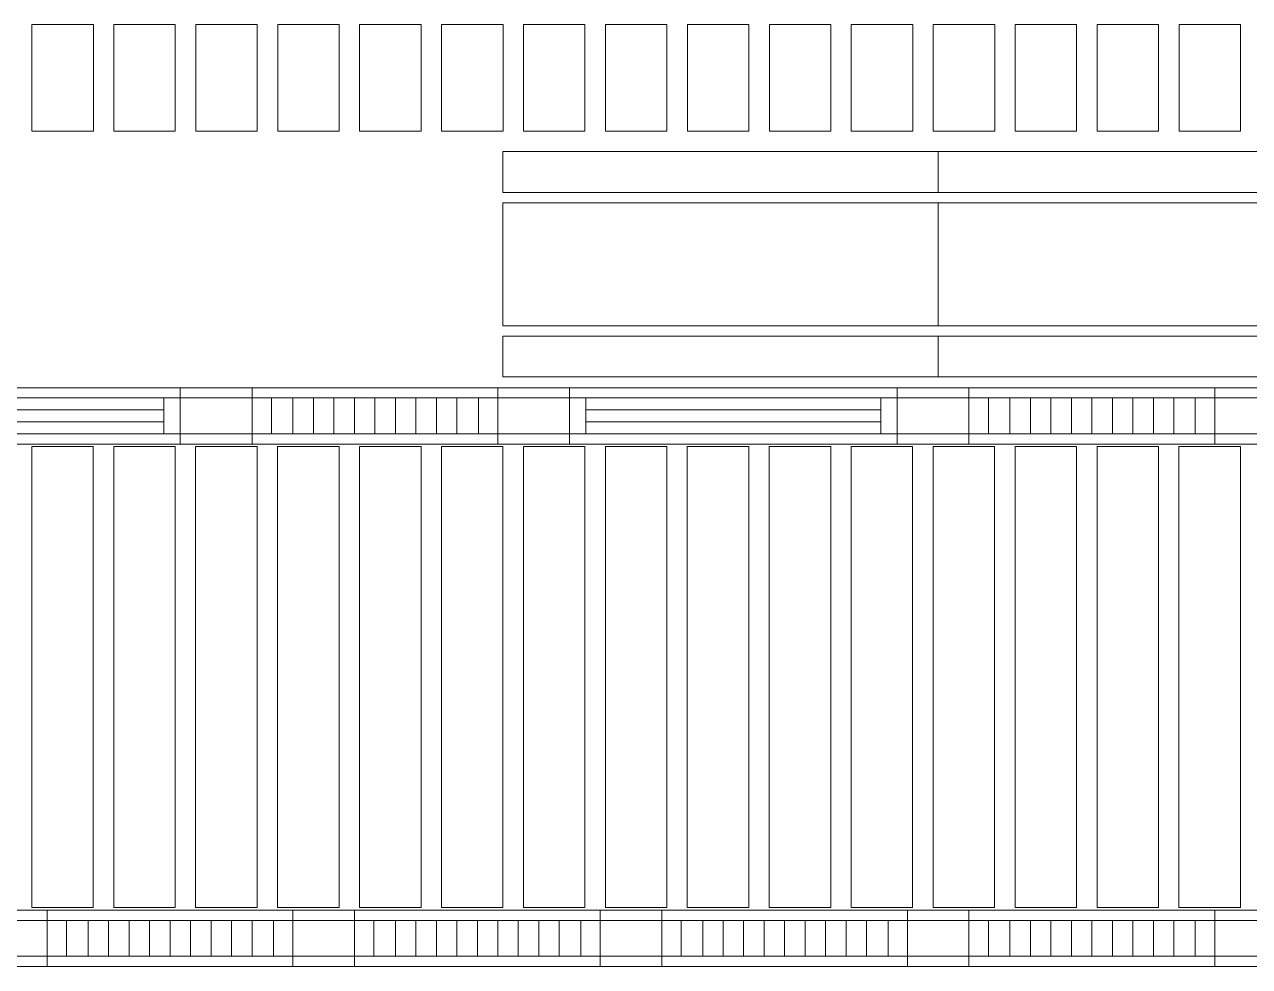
# Model space of a CAD drawing. Header units: millimetres. Extents: x -962357 to -591296, y -223672 to 59420.
# Drawn here: x -837041 to -831061, y -153429 to -148831 of the extents above; entities that cross this region are included whole.
import ezdxf

# ---------------------------------------------------------------- set-up
doc = ezdxf.new("R2010")
doc.units = ezdxf.units.MM
doc.linetypes.add('DPA_Hidden 50', pattern=[3, 2, -1])
doc.layers.add('A-GLAZ-CURT', color=2, linetype='Continuous', lineweight=9)

# ---------------------------------------------------------------- blocks, each defined once
blk = doc.blocks.new('DPA_CP_Metal Ceiling Panel - Vertical Panel with Gap-16017842-4160-01 UPPER PLATFORM LEVEL - REFLECTED CEILING PLAN')
at = {"layer": 'A-GLAZ-CURT'}
for p, q in [((-826606.9, 4749.5), (-826606.9, 4229)), ((-826306.9, 4749.5), (-826606.9, 4749.5)), ((-826306.9, 4749.5), (-826606.9, 4749.5)), ((-826606.9, 4749.5), (-826606.9, 4229)), ((-826606.9, 4229), (-826606.9, 4749.5)), ((-826606.9, 4749.5), (-826306.9, 4749.5)), ((-826306.9, 4749.5), (-826306.9, 4229)), ((-826306.9, 4229), (-826306.9, 4749.5)), ((-826306.9, 4749.5), (-826306.9, 4229)), ((-826306.9, 4229), (-826606.9, 4229)), ((-826606.9, 4229), (-826306.9, 4229)), ((-826306.9, 4229), (-826606.9, 4229))]:
    blk.add_line(p, q, dxfattribs=at)
blk = doc.blocks.new('DPA_CP_Metal Ceiling Panel - Vertical Panel with Gap-11114031-4160-01 UPPER PLATFORM LEVEL - REFLECTED CEILING PLAN')
at = {"layer": 'A-GLAZ-CURT'}
for p, q in [((-849807.4, 2689), (-849807.4, 439)), ((-849507.4, 2689), (-849807.4, 2689)), ((-849507.4, 2689), (-849807.4, 2689)), ((-849807.4, 2689), (-849807.4, 439)), ((-849807.4, 439), (-849807.4, 2689)), ((-849807.4, 2689), (-849507.4, 2689)), ((-849507.4, 2689), (-849507.4, 439)), ((-849507.4, 439), (-849507.4, 2689)), ((-849507.4, 2689), (-849507.4, 439)), ((-849507.4, 439), (-849807.4, 439)), ((-849807.4, 439), (-849507.4, 439)), ((-849507.4, 439), (-849807.4, 439))]:
    blk.add_line(p, q, dxfattribs=at)
blk = doc.blocks.new('System Panel - DPA-AR_Metal Ceiling Rectangular Panel-V25-4160-01 UPPER PLATFORM LEVEL - REFLECTED CEILING PLAN')
at = {"layer": 'A-GLAZ-CURT'}
for p, q in [((-814257.4, 3229), (-816382.4, 3229)), ((-816382.4, 3229), (-816382.4, 3029)), ((-816382.4, 3029), (-816382.4, 3229)), ((-816382.4, 3229), (-814257.4, 3229)), ((-814257.4, 3029), (-814257.4, 3229)), ((-814257.4, 3229), (-814257.4, 3029)), ((-816382.4, 3029), (-814257.4, 3029)), ((-814257.4, 3029), (-816382.4, 3029))]:
    blk.add_line(p, q, dxfattribs=at)
blk = doc.blocks.new('System Panel - DPA-AR_Metal Ceiling Rectangular Panel-13139259-4160-01 UPPER PLATFORM LEVEL - REFLECTED CEILING PLAN')
at = {"layer": 'A-GLAZ-CURT'}
for p, q in [((-741107.4, 4129), (-743507.4, 4129)), ((-743507.4, 4129), (-743507.4, 3929)), ((-743507.4, 3929), (-743507.4, 4129)), ((-743507.4, 4129), (-741107.4, 4129)), ((-741107.4, 3929), (-741107.4, 4129)), ((-741107.4, 4129), (-741107.4, 3929)), ((-743507.4, 3929), (-741107.4, 3929)), ((-741107.4, 3929), (-743507.4, 3929))]:
    blk.add_line(p, q, dxfattribs=at)
blk = doc.blocks.new('System Panel - DPA-AR_Metal Ceiling Rectangular Panel-V26-4160-01 UPPER PLATFORM LEVEL - REFLECTED CEILING PLAN')
at = {"layer": 'A-GLAZ-CURT'}
for p, q in [((-814257.4, 3879), (-816382.4, 3879)), ((-816382.4, 3879), (-816382.4, 3279)), ((-816382.4, 3279), (-816382.4, 3879)), ((-816382.4, 3879), (-814257.4, 3879)), ((-814257.4, 3279), (-814257.4, 3879)), ((-814257.4, 3879), (-814257.4, 3279)), ((-816382.4, 3279), (-814257.4, 3279)), ((-814257.4, 3279), (-816382.4, 3279))]:
    blk.add_line(p, q, dxfattribs=at)
blk = doc.blocks.new('System Panel - DPA-AR_Metal Ceiling Rectangular Panel-13139299-4160-01 UPPER PLATFORM LEVEL - REFLECTED CEILING PLAN')
at = {"layer": 'A-GLAZ-CURT'}
for p, q in [((-818782.4, 3879), (-821182.4, 3879)), ((-821182.4, 3879), (-821182.4, 3279)), ((-821182.4, 3279), (-821182.4, 3879)), ((-821182.4, 3879), (-818782.4, 3879)), ((-818782.4, 3279), (-818782.4, 3879)), ((-818782.4, 3879), (-818782.4, 3279)), ((-821182.4, 3279), (-818782.4, 3279)), ((-818782.4, 3279), (-821182.4, 3279))]:
    blk.add_line(p, q, dxfattribs=at)
blk = doc.blocks.new('DPA_CP_Metal Ceiling Panel1 - Horizontal with Gap-13297912-4160-01 UPPER PLATFORM LEVEL - REFLECTED CEILING PLAN')
at = {"layer": 'A-GLAZ-CURT'}
for p, q in [((-786232.4, 151.5), (-786232.4, 426.5)), ((-786232.4, 151.5), (-786232.4, 426.5)), ((-786232.4, 426.5), (-785932.4, 426.5)), ((-786232.4, 426.5), (-785932.4, 426.5)), ((-786232.4, 151.5), (-786232.4, 426.5)), ((-785932.4, 151.5), (-785932.4, 426.5)), ((-785932.4, 426.5), (-785932.4, 151.5)), ((-785932.4, 426.5), (-785932.4, 151.5)), ((-786232.4, 376.5), (-785932.4, 376.5)), ((-786232.4, 201.5), (-785932.4, 201.5)), ((-786232.4, 151.5), (-785932.4, 151.5)), ((-785932.4, 151.5), (-786232.4, 151.5)), ((-785932.4, 151.5), (-786232.4, 151.5))]:
    blk.add_line(p, q, dxfattribs=at)
blk = doc.blocks.new('DPA_CP_Metal Ceiling Luminaire2 - Linear Luminaire-12404975-4160-01 UPPER PLATFORM LEVEL - REFLECTED CEILING PLAN')
at = {"layer": 'A-GLAZ-CURT'}
for p, q in [((-786932.4, 2701.5), (-786932.4, 2976.5)), ((-786932.4, 2976.5), (-785732.4, 2976.5)), ((-786932.4, 2976.5), (-786932.4, 2701.5)), ((-785732.4, 2976.5), (-786932.4, 2976.5)), ((-786932.4, 2976.5), (-785732.4, 2976.5)), ((-786932.4, 2939), (-786932.4, 2701.5)), ((-785732.4, 2976.5), (-785732.4, 2701.5)), ((-785732.4, 2701.5), (-785732.4, 2976.5)), ((-785732.4, 2939), (-785732.4, 2701.5)), ((-786932.4, 2926.5), (-785732.4, 2926.5)), ((-786932.4, 2751.5), (-785732.4, 2751.5)), ((-785732.4, 2701.5), (-786932.4, 2701.5)), ((-785732.4, 2701.5), (-786932.4, 2701.5)), ((-786932.4, 2701.5), (-785732.4, 2701.5))]:
    blk.add_line(p, q, dxfattribs=at)
at = {"layer": 'A-GLAZ-CURT', "linetype": 'DPA_Hidden 50'}
for p, q in [((-786837.4, 2926.5), (-786837.4, 2751.5)), ((-786732.4, 2926.5), (-786732.4, 2751.5)), ((-786632.4, 2926.5), (-786632.4, 2751.5)), ((-786532.4, 2926.5), (-786532.4, 2751.5)), ((-786432.4, 2926.5), (-786432.4, 2751.5)), ((-786332.4, 2926.5), (-786332.4, 2751.5)), ((-786232.4, 2926.5), (-786232.4, 2751.5)), ((-786132.4, 2926.5), (-786132.4, 2751.5)), ((-786032.4, 2926.5), (-786032.4, 2751.5)), ((-785932.4, 2926.5), (-785932.4, 2751.5)), ((-785827.4, 2926.5), (-785827.4, 2751.5))]:
    blk.add_line(p, q, dxfattribs=at)
blk = doc.blocks.new('DPA_CP_Metal Ceiling Panel1 - Horizontal with Gap-16028279-4160-01 UPPER PLATFORM LEVEL - REFLECTED CEILING PLAN')
at = {"layer": 'A-GLAZ-CURT'}
for p, q in [((-787282.4, 2701.5), (-787282.4, 2976.5)), ((-787282.4, 2701.5), (-787282.4, 2976.5)), ((-787282.4, 2976.5), (-786932.4, 2976.5)), ((-787282.4, 2976.5), (-786932.4, 2976.5)), ((-787282.4, 2701.5), (-787282.4, 2976.5)), ((-786932.4, 2701.5), (-786932.4, 2976.5)), ((-786932.4, 2976.5), (-786932.4, 2701.5)), ((-786932.4, 2976.5), (-786932.4, 2701.5)), ((-787282.4, 2926.5), (-786932.4, 2926.5)), ((-787282.4, 2751.5), (-786932.4, 2751.5)), ((-787282.4, 2701.5), (-786932.4, 2701.5)), ((-786932.4, 2701.5), (-787282.4, 2701.5)), ((-786932.4, 2701.5), (-787282.4, 2701.5))]:
    blk.add_line(p, q, dxfattribs=at)
blk = doc.blocks.new('DPA_CP_Metal Ceiling Air Supply1 - Linear Diffuser Air Supply-12404980-4160-01 UPPER PLATFORM LEVEL - REFLECTED CEILING PLAN')
at = {"layer": 'A-GLAZ-CURT'}
for p, q in [((-788882.4, 2701.5), (-788882.4, 2976.5)), ((-788882.4, 2976.5), (-787282.4, 2976.5)), ((-788882.4, 2701.5), (-788882.4, 2976.5)), ((-788882.4, 2976.5), (-787282.4, 2976.5)), ((-788882.4, 2976.5), (-787282.4, 2976.5)), ((-788882.4, 2701.5), (-788882.4, 2976.5)), ((-787282.4, 2701.5), (-787282.4, 2976.5)), ((-787282.4, 2976.5), (-787282.4, 2701.5)), ((-787282.4, 2976.5), (-787282.4, 2701.5)), ((-787282.4, 2926.5), (-788882.4, 2926.5)), ((-788802.4, 2926.5), (-788802.4, 2751.5)), ((-787362.4, 2926.5), (-787362.4, 2751.5)), ((-787282.4, 2751.5), (-788882.4, 2751.5)), ((-788882.4, 2701.5), (-787282.4, 2701.5)), ((-787282.4, 2701.5), (-788882.4, 2701.5)), ((-787282.4, 2701.5), (-788882.4, 2701.5))]:
    blk.add_line(p, q, dxfattribs=at)
at = {"layer": 'A-GLAZ-CURT', "linetype": 'DPA_Hidden 50'}
for p, q in [((-787362.4, 2868.2), (-788802.4, 2868.2)), ((-787362.4, 2809.9), (-788802.4, 2809.9))]:
    blk.add_line(p, q, dxfattribs=at)
blk = doc.blocks.new('*U329')
at = {"layer": 'A-GLAZ-CURT'}
for name, p in [('DPA_CP_Metal Ceiling Panel - Vertical Panel with Gap-16017842-4160-01 UPPER PLATFORM LEVEL - REFLECTED CEILING PLAN', (734282.4, -3581)), ('DPA_CP_Metal Ceiling Panel - Vertical Panel with Gap-16017842-4160-01 UPPER PLATFORM LEVEL - REFLECTED CEILING PLAN', (734682.4, -3581)), ('DPA_CP_Metal Ceiling Panel - Vertical Panel with Gap-16017842-4160-01 UPPER PLATFORM LEVEL - REFLECTED CEILING PLAN', (735082.4, -3581)), ('DPA_CP_Metal Ceiling Panel - Vertical Panel with Gap-16017842-4160-01 UPPER PLATFORM LEVEL - REFLECTED CEILING PLAN', (735482.4, -3581)), ('DPA_CP_Metal Ceiling Panel - Vertical Panel with Gap-16017842-4160-01 UPPER PLATFORM LEVEL - REFLECTED CEILING PLAN', (735882.4, -3581)), ('DPA_CP_Metal Ceiling Panel - Vertical Panel with Gap-16017842-4160-01 UPPER PLATFORM LEVEL - REFLECTED CEILING PLAN', (736282.4, -3581)), ('DPA_CP_Metal Ceiling Panel - Vertical Panel with Gap-16017842-4160-01 UPPER PLATFORM LEVEL - REFLECTED CEILING PLAN', (736682.4, -3581)), ('DPA_CP_Metal Ceiling Panel - Vertical Panel with Gap-16017842-4160-01 UPPER PLATFORM LEVEL - REFLECTED CEILING PLAN', (737082.4, -3581)), ('DPA_CP_Metal Ceiling Panel - Vertical Panel with Gap-16017842-4160-01 UPPER PLATFORM LEVEL - REFLECTED CEILING PLAN', (737482.4, -3581)), ('DPA_CP_Metal Ceiling Panel - Vertical Panel with Gap-16017842-4160-01 UPPER PLATFORM LEVEL - REFLECTED CEILING PLAN', (737882.4, -3581)), ('DPA_CP_Metal Ceiling Panel - Vertical Panel with Gap-16017842-4160-01 UPPER PLATFORM LEVEL - REFLECTED CEILING PLAN', (738282.4, -3581)), ('DPA_CP_Metal Ceiling Panel - Vertical Panel with Gap-16017842-4160-01 UPPER PLATFORM LEVEL - REFLECTED CEILING PLAN', (738682.4, -3581)), ('DPA_CP_Metal Ceiling Panel - Vertical Panel with Gap-16017842-4160-01 UPPER PLATFORM LEVEL - REFLECTED CEILING PLAN', (739082.4, -3581)), ('DPA_CP_Metal Ceiling Panel - Vertical Panel with Gap-16017842-4160-01 UPPER PLATFORM LEVEL - REFLECTED CEILING PLAN', (739482.4, -3581)), ('DPA_CP_Metal Ceiling Panel - Vertical Panel with Gap-16017842-4160-01 UPPER PLATFORM LEVEL - REFLECTED CEILING PLAN', (739882.4, -3581)), ('System Panel - DPA-AR_Metal Ceiling Rectangular Panel-V25-4160-01 UPPER PLATFORM LEVEL - REFLECTED CEILING PLAN', (726357.4, -2681)), ('System Panel - DPA-AR_Metal Ceiling Rectangular Panel-13139259-4160-01 UPPER PLATFORM LEVEL - REFLECTED CEILING PLAN', (655607.4, -3581)), ('System Panel - DPA-AR_Metal Ceiling Rectangular Panel-V26-4160-01 UPPER PLATFORM LEVEL - REFLECTED CEILING PLAN', (726357.4, -3581)), ('System Panel - DPA-AR_Metal Ceiling Rectangular Panel-13139299-4160-01 UPPER PLATFORM LEVEL - REFLECTED CEILING PLAN', (733282.4, -3581)), ('System Panel - DPA-AR_Metal Ceiling Rectangular Panel-V25-4160-01 UPPER PLATFORM LEVEL - REFLECTED CEILING PLAN', (726357.4, -3581)), ('System Panel - DPA-AR_Metal Ceiling Rectangular Panel-13139259-4160-01 UPPER PLATFORM LEVEL - REFLECTED CEILING PLAN', (655607.4, -4481)), ('DPA_CP_Metal Ceiling Air Supply1 - Linear Diffuser Air Supply-12404980-4160-01 UPPER PLATFORM LEVEL - REFLECTED CEILING PLAN', (695682.4, -3581)), ('DPA_CP_Metal Ceiling Air Supply1 - Linear Diffuser Air Supply-12404980-4160-01 UPPER PLATFORM LEVEL - REFLECTED CEILING PLAN', (695682.4, -3581)), ('DPA_CP_Metal Ceiling Panel1 - Horizontal with Gap-16028279-4160-01 UPPER PLATFORM LEVEL - REFLECTED CEILING PLAN', (695682.4, -3581)), ('DPA_CP_Metal Ceiling Panel1 - Horizontal with Gap-16028279-4160-01 UPPER PLATFORM LEVEL - REFLECTED CEILING PLAN', (695682.4, -3581)), ('DPA_CP_Metal Ceiling Luminaire2 - Linear Luminaire-12404975-4160-01 UPPER PLATFORM LEVEL - REFLECTED CEILING PLAN', (695682.4, -3581)), ('DPA_CP_Metal Ceiling Luminaire2 - Linear Luminaire-12404975-4160-01 UPPER PLATFORM LEVEL - REFLECTED CEILING PLAN', (695682.4, -3581)), ('DPA_CP_Metal Ceiling Panel1 - Horizontal with Gap-16028279-4160-01 UPPER PLATFORM LEVEL - REFLECTED CEILING PLAN', (697232.4, -3581)), ('DPA_CP_Metal Ceiling Panel1 - Horizontal with Gap-16028279-4160-01 UPPER PLATFORM LEVEL - REFLECTED CEILING PLAN', (697232.4, -3581)), ('DPA_CP_Metal Ceiling Air Supply1 - Linear Diffuser Air Supply-12404980-4160-01 UPPER PLATFORM LEVEL - REFLECTED CEILING PLAN', (699182.4, -3581)), ('DPA_CP_Metal Ceiling Air Supply1 - Linear Diffuser Air Supply-12404980-4160-01 UPPER PLATFORM LEVEL - REFLECTED CEILING PLAN', (699182.4, -3581)), ('DPA_CP_Metal Ceiling Panel1 - Horizontal with Gap-16028279-4160-01 UPPER PLATFORM LEVEL - REFLECTED CEILING PLAN', (699182.4, -3581)), ('DPA_CP_Metal Ceiling Panel1 - Horizontal with Gap-16028279-4160-01 UPPER PLATFORM LEVEL - REFLECTED CEILING PLAN', (699182.4, -3581)), ('DPA_CP_Metal Ceiling Luminaire2 - Linear Luminaire-12404975-4160-01 UPPER PLATFORM LEVEL - REFLECTED CEILING PLAN', (699182.4, -3581)), ('DPA_CP_Metal Ceiling Luminaire2 - Linear Luminaire-12404975-4160-01 UPPER PLATFORM LEVEL - REFLECTED CEILING PLAN', (699182.4, -3581)), ('DPA_CP_Metal Ceiling Panel1 - Horizontal with Gap-16028279-4160-01 UPPER PLATFORM LEVEL - REFLECTED CEILING PLAN', (700732.4, -3581)), ('DPA_CP_Metal Ceiling Panel1 - Horizontal with Gap-16028279-4160-01 UPPER PLATFORM LEVEL - REFLECTED CEILING PLAN', (700732.4, -3581)), ('DPA_CP_Metal Ceiling Panel - Vertical Panel with Gap-11114031-4160-01 UPPER PLATFORM LEVEL - REFLECTED CEILING PLAN', (757482.4, -3581)), ('DPA_CP_Metal Ceiling Panel - Vertical Panel with Gap-11114031-4160-01 UPPER PLATFORM LEVEL - REFLECTED CEILING PLAN', (757882.4, -3581)), ('DPA_CP_Metal Ceiling Panel - Vertical Panel with Gap-11114031-4160-01 UPPER PLATFORM LEVEL - REFLECTED CEILING PLAN', (758282.4, -3581)), ('DPA_CP_Metal Ceiling Panel - Vertical Panel with Gap-11114031-4160-01 UPPER PLATFORM LEVEL - REFLECTED CEILING PLAN', (758682.4, -3581)), ('DPA_CP_Metal Ceiling Panel - Vertical Panel with Gap-11114031-4160-01 UPPER PLATFORM LEVEL - REFLECTED CEILING PLAN', (759082.4, -3581)), ('DPA_CP_Metal Ceiling Panel - Vertical Panel with Gap-11114031-4160-01 UPPER PLATFORM LEVEL - REFLECTED CEILING PLAN', (759482.4, -3581)), ('DPA_CP_Metal Ceiling Panel - Vertical Panel with Gap-11114031-4160-01 UPPER PLATFORM LEVEL - REFLECTED CEILING PLAN', (759882.4, -3581)), ('DPA_CP_Metal Ceiling Panel - Vertical Panel with Gap-11114031-4160-01 UPPER PLATFORM LEVEL - REFLECTED CEILING PLAN', (760282.4, -3581)), ('DPA_CP_Metal Ceiling Panel - Vertical Panel with Gap-11114031-4160-01 UPPER PLATFORM LEVEL - REFLECTED CEILING PLAN', (760682.4, -3581)), ('DPA_CP_Metal Ceiling Panel - Vertical Panel with Gap-11114031-4160-01 UPPER PLATFORM LEVEL - REFLECTED CEILING PLAN', (761082.4, -3581)), ('DPA_CP_Metal Ceiling Panel - Vertical Panel with Gap-11114031-4160-01 UPPER PLATFORM LEVEL - REFLECTED CEILING PLAN', (761482.4, -3581)), ('DPA_CP_Metal Ceiling Panel - Vertical Panel with Gap-11114031-4160-01 UPPER PLATFORM LEVEL - REFLECTED CEILING PLAN', (761882.4, -3581)), ('DPA_CP_Metal Ceiling Panel - Vertical Panel with Gap-11114031-4160-01 UPPER PLATFORM LEVEL - REFLECTED CEILING PLAN', (762282.4, -3581)), ('DPA_CP_Metal Ceiling Panel - Vertical Panel with Gap-11114031-4160-01 UPPER PLATFORM LEVEL - REFLECTED CEILING PLAN', (762682.4, -3581)), ('DPA_CP_Metal Ceiling Panel - Vertical Panel with Gap-11114031-4160-01 UPPER PLATFORM LEVEL - REFLECTED CEILING PLAN', (763082.4, -3581)), ('DPA_CP_Metal Ceiling Panel1 - Horizontal with Gap-13297912-4160-01 UPPER PLATFORM LEVEL - REFLECTED CEILING PLAN', (693682.4, -3581)), ('DPA_CP_Metal Ceiling Luminaire2 - Linear Luminaire-12404975-4160-01 UPPER PLATFORM LEVEL - REFLECTED CEILING PLAN', (694682.4, -6131)), ('DPA_CP_Metal Ceiling Panel1 - Horizontal with Gap-13297912-4160-01 UPPER PLATFORM LEVEL - REFLECTED CEILING PLAN', (695182.4, -3581)), ('DPA_CP_Metal Ceiling Luminaire2 - Linear Luminaire-12404975-4160-01 UPPER PLATFORM LEVEL - REFLECTED CEILING PLAN', (696182.4, -6131)), ('DPA_CP_Metal Ceiling Panel1 - Horizontal with Gap-13297912-4160-01 UPPER PLATFORM LEVEL - REFLECTED CEILING PLAN', (696682.4, -3581)), ('DPA_CP_Metal Ceiling Luminaire2 - Linear Luminaire-12404975-4160-01 UPPER PLATFORM LEVEL - REFLECTED CEILING PLAN', (697682.4, -6131)), ('DPA_CP_Metal Ceiling Panel1 - Horizontal with Gap-13297912-4160-01 UPPER PLATFORM LEVEL - REFLECTED CEILING PLAN', (698182.4, -3581)), ('DPA_CP_Metal Ceiling Luminaire2 - Linear Luminaire-12404975-4160-01 UPPER PLATFORM LEVEL - REFLECTED CEILING PLAN', (699182.4, -6131)), ('DPA_CP_Metal Ceiling Panel1 - Horizontal with Gap-13297912-4160-01 UPPER PLATFORM LEVEL - REFLECTED CEILING PLAN', (699682.4, -3581))]:
    blk.add_blockref(name, p, dxfattribs=at)

msp = doc.modelspace()

# ---------------------------------------------------------------- block references
msp.add_blockref('*U329', (-744680, -150000))

doc.saveas('drawing.dxf')
